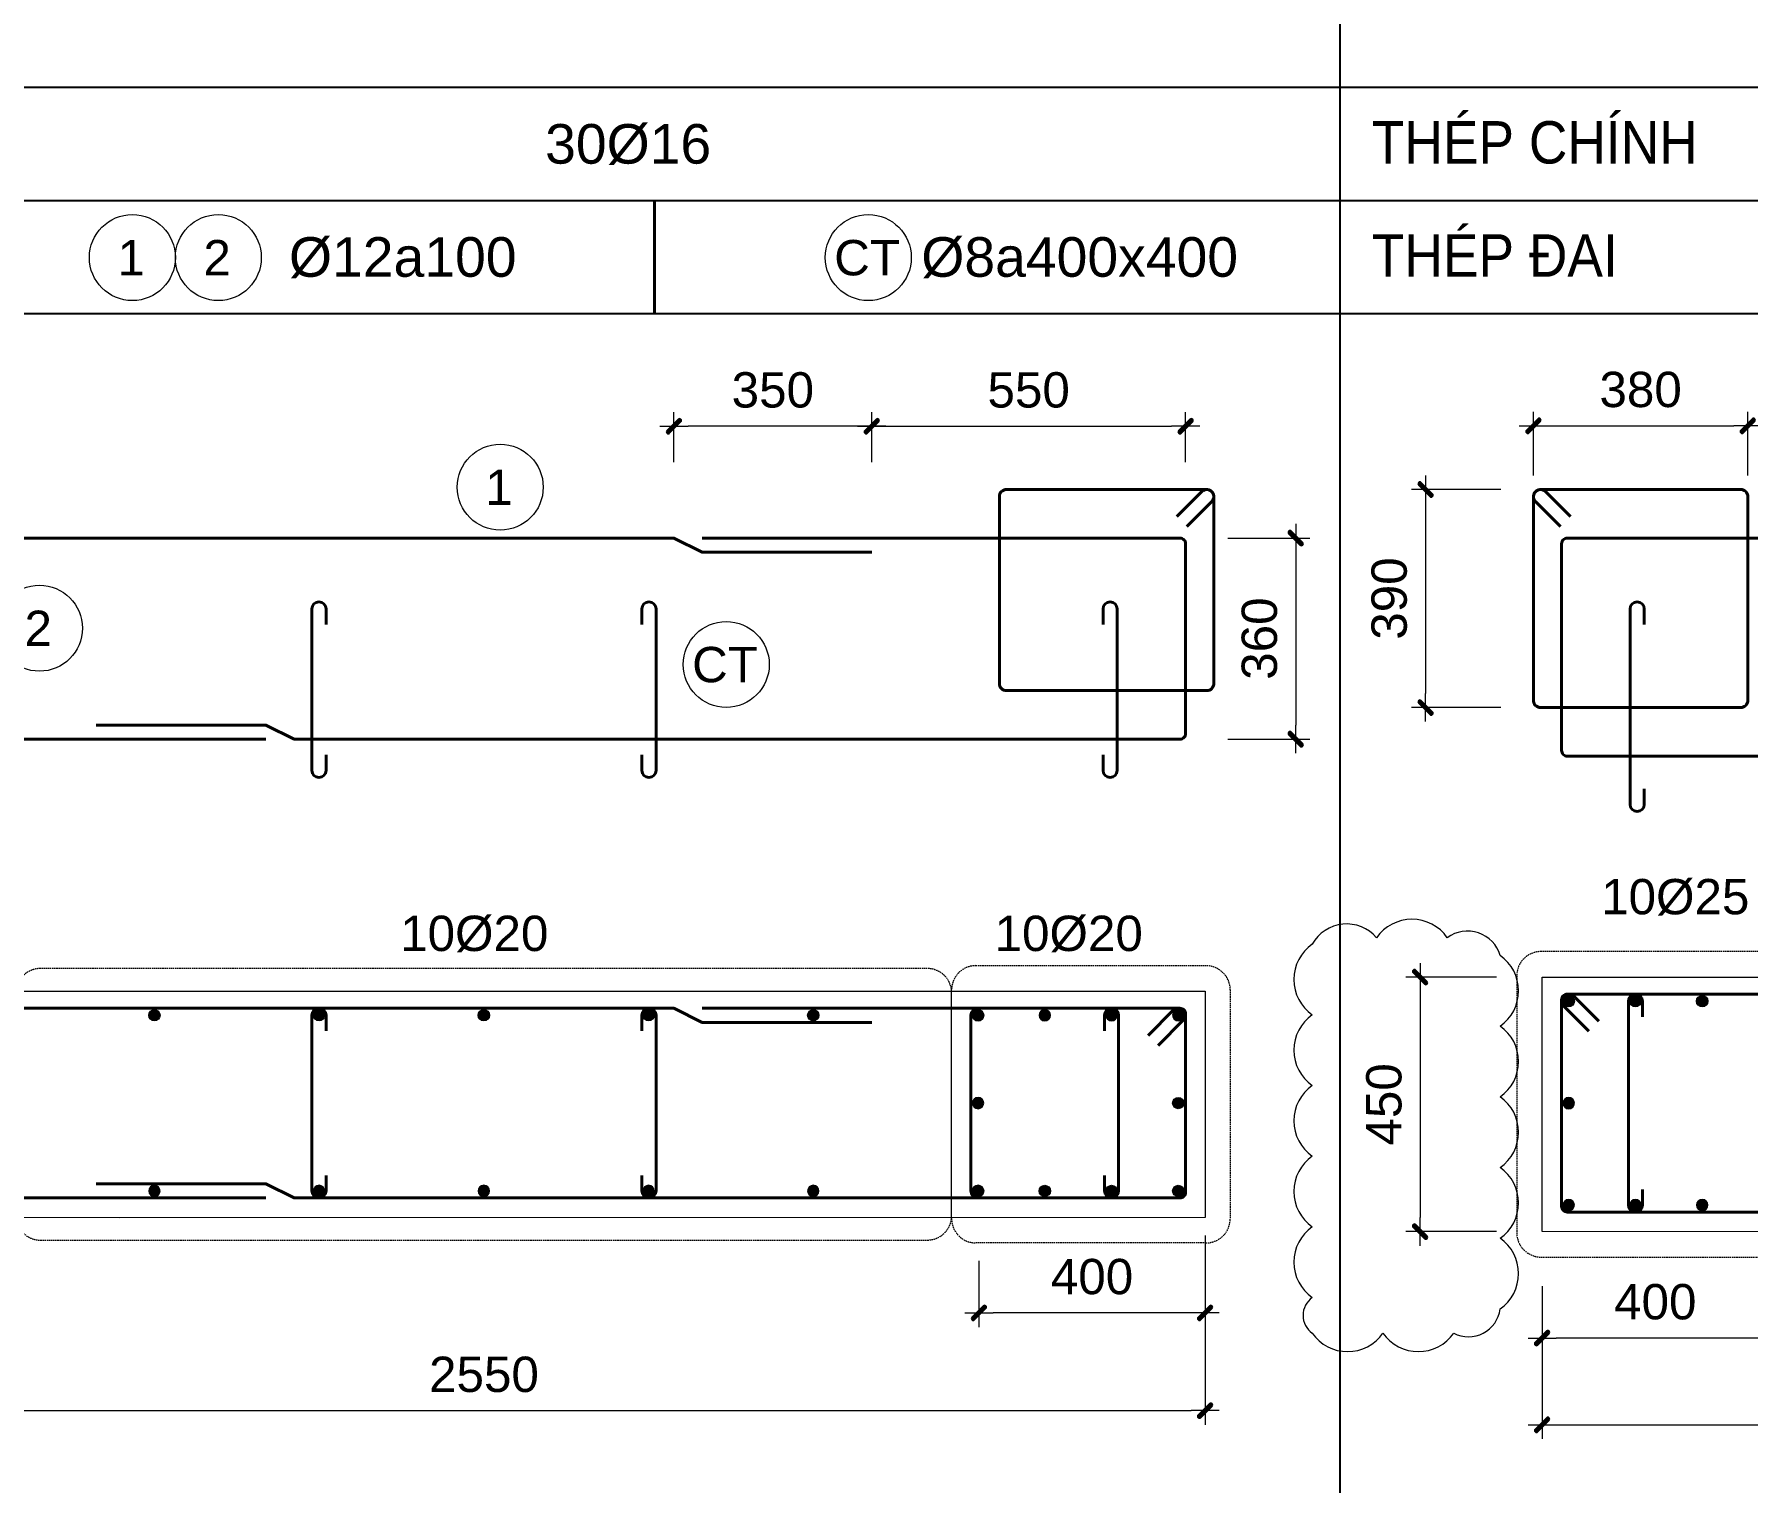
# Model space of a CAD drawing. Header units: millimetres. Extents: x -146909 to 4830753, y -683702 to -336947.
# Drawn here: x 4497931 to 4500960, y -443016 to -440455 of the extents above; entities that cross this region are included whole.
import ezdxf
from ezdxf.enums import TextEntityAlignment as Align

# ---------------------------------------------------------------- set-up
doc = ezdxf.new("R2010")
doc.units = ezdxf.units.MM
doc.header["$MEASUREMENT"] = 0
doc.linetypes.add('HIDDEN', pattern=[0.375, 0.25, -0.125])
doc.layers.get('0').update_dxf_attribs({"lineweight": 9})
doc.layers.get('Defpoints').update_dxf_attribs({"color": 10, "lineweight": 0})
for name, color, linetype, lineweight in [("'S_General_Cont_1 Thin", 1, 'Continuous', 18), ("'S_General_Text_3_Member name", 3, 'Continuous', 35), ('CDAI', 3, 'Continuous', 40), ('chunho.q', 1, 'Continuous', 13), ('CTHEP', 4, 'Continuous', 50), ('DBAO', 2, 'Continuous', 13), ('DMo', 9, 'HIDDEN', 9), ('KTH', 154, 'Continuous', 9), ('STICK', 1, 'Continuous', 9)]:
    doc.layers.add(name, color=color, linetype=linetype, lineweight=lineweight)
for name, color, linetype in [('DM', 1, 'Continuous'), ('TBL', 1, 'Continuous'), ('TX', 214, 'Continuous')]:
    doc.layers.add(name, color=color, linetype=linetype)
doc.styles.add('arial', font='arial.ttf', dxfattribs={"width": 0.85})
doc.styles.add('TTP-HelCon', font='arial.ttf')
doc.dimstyles.new('TTP-25', dxfattribs={"dimscale": 25, "dimtxt": 2.5, "dimasz": 1, "dimexe": 1, "dimexo": 1, "dimgap": 0.09, "dimtad": 0, "dimdec": 4, "dimrnd": 10, "dimzin": 9, "dimdsep": 46, "dimtxsty": 'TTP-HelCon', "dimblk": 'Stick', "dimcen": 0.09, "dimdle": 1.5, "dimclrd": 256, "dimclre": 256, "dimclrt": 1, "dimadec": 0, "dimazin": 0, "dimtfac": 1, "dimtdec": 4, "dimtmove": 0, "dimatfit": 3, "dimldrblk": 'ARCHTICK', "dimfxl": 1, "dimtvp": 1, "dimtolj": 1, "dimtzin": 0, "dimarcsym": 0})

# ---------------------------------------------------------------- blocks, each defined once
blk = doc.blocks.new('sign of slab')
at = {"layer": "'S_General_Cont_1 Thin"}
blk.add_circle((-10, 0), 475, dxfattribs=at)
at = {"layer": "'S_General_Text_3_Member name", "style": 'arial'}
blk.add_attdef('S', text='', height=250, dxfattribs=at).set_placement((-23, -1), align=Align.MIDDLE_CENTER)
blk = doc.blocks.new('Stick')
at = {"layer": 'STICK'}
h = blk.add_hatch(color=256, dxfattribs=at)
edge = h.paths.add_edge_path()
edge.add_line((0.3, 0.5), (-0.5, -0.3))
edge.add_arc((-0.4, -0.4), 0.141, 135, 315)
edge.add_line((-0.3, -0.5), (0.5, 0.3))
edge.add_arc((0.4, 0.4), 0.141, 315, 495)
blk.add_line((1, 0), (-1, 0), dxfattribs=at)
blk.add_lwpolyline([(0.3, 0.5), (-0.5, -0.3, 1), (-0.3, -0.5), (0.5, 0.3, 1), (0.3, 0.5, 1)], format="xyb", dxfattribs=at)
blk = doc.blocks.new('*D237')
at = {"layer": 'Defpoints', "color": 0, "transparency": 16777216}
for p in [(2550, -6.9), (2150, -51.9), (2150, -168.7)]:
    blk.add_point(p, dxfattribs=at)
at = {"layer": 'KTH', "lineweight": -2, "transparency": 16777216}
for p, q in [((2550, -31.9), (2550, -193.7)), ((2150, -76.9), (2150, -193.7)), ((2525, -168.7), (2175, -168.7))]:
    blk.add_line(p, q, dxfattribs=at)
at = {"layer": 'KTH', "lineweight": -2, "transparency": 16777216, "xscale": 25, "yscale": 25, "zscale": 25, "rotation": 180}
blk.add_blockref('Stick', (2150, -168.7), dxfattribs=at)
at = {"layer": 'KTH', "lineweight": -2, "transparency": 16777216, "xscale": 25, "yscale": 25, "zscale": 25}
blk.add_blockref('Stick', (2550, -168.7), dxfattribs=at)
at = {"layer": 'KTH', "color": 1, "transparency": 16777216, "insert": (2350, -104.9), "char_height": 62.5, "attachment_point": 5, "style": 'TTP-HelCon'}
blk.add_mtext('\\A1;400', dxfattribs=at)
blk = doc.blocks.new('_ArchTick')
at = {"color": 0, "linetype": 'ByBlock', "const_width": 0.15}
blk.add_lwpolyline([(-0.5, -0.5), (0.5, 0.5)], dxfattribs=at)
blk = doc.blocks.new('*D238')
at = {"layer": 'Defpoints', "color": 0, "transparency": 16777216}
for p in [(2550, -112.8), (0, -135.3), (2550, -341.6)]:
    blk.add_point(p, dxfattribs=at)
at = {"layer": 'KTH', "lineweight": -2, "transparency": 16777216}
for p, q in [((2550, -137.8), (2550, -366.6)), ((0, -160.3), (0, -366.6)), ((25, -341.6), (2525, -341.6))]:
    blk.add_line(p, q, dxfattribs=at)
at = {"layer": 'KTH', "lineweight": -2, "transparency": 16777216, "xscale": 25, "yscale": 25, "zscale": 25, "rotation": 180}
blk.add_blockref('Stick', (0, -341.6), dxfattribs=at)
at = {"layer": 'KTH', "lineweight": -2, "transparency": 16777216, "xscale": 25, "yscale": 25, "zscale": 25}
blk.add_blockref('Stick', (2550, -341.6), dxfattribs=at)
at = {"layer": 'KTH', "color": 1, "transparency": 16777216, "insert": (1275, -277.8), "char_height": 62.5, "attachment_point": 5, "style": 'TTP-HelCon'}
blk.add_mtext('\\A1;2550', dxfattribs=at)
blk = doc.blocks.new('*U209')
at = {"layer": 'CTHEP', "ltscale": 0.02, "const_width": 10}
blk.add_lwpolyline([(0, 5, -1), (0, -5, -1)], format="xyb", close=True, dxfattribs=at)
at = {"layer": 'Defpoints', "color": 1}
blk.add_circle((0, 0), 10, dxfattribs=at)
blk = doc.blocks.new('*U210')
at = {"layer": 'CDAI', "color": 0, "linetype": 'ByBlock', "lineweight": -2, "transparency": 16777216}
for p in [(0, 0), (118, 0), (236, 0), (354, 0)]:
    blk.add_blockref('*U209', p, dxfattribs=at)
blk = doc.blocks.new('*U207')
at = {"layer": 'CTHEP', "ltscale": 0.02, "const_width": 10}
blk.add_lwpolyline([(0, 5, -1), (0, -5, -1)], format="xyb", close=True, dxfattribs=at)
at = {"layer": 'Defpoints', "color": 1}
blk.add_circle((0, 0), 10, dxfattribs=at)
blk = doc.blocks.new('*U208')
at = {"layer": 'CDAI', "color": 0, "linetype": 'ByBlock', "lineweight": -2, "transparency": 16777216}
blk.add_blockref('*U207', (0, 0), dxfattribs=at)
blk = doc.blocks.new('*U211')
at = {"layer": 'CTHEP', "ltscale": 0.02, "const_width": 10}
blk.add_lwpolyline([(0, 5, -1), (0, -5, -1)], format="xyb", close=True, dxfattribs=at)
at = {"layer": 'Defpoints', "color": 1}
blk.add_circle((0, 0), 10, dxfattribs=at)
blk = doc.blocks.new('*U212')
at = {"layer": 'CDAI', "color": 0, "linetype": 'ByBlock', "lineweight": -2, "transparency": 16777216}
for p in [(0, 0), (118, 0), (236, 0), (354, 0)]:
    blk.add_blockref('*U211', p, dxfattribs=at)
blk = doc.blocks.new('*U197')
at = {"layer": 'CTHEP', "ltscale": 0.02, "const_width": 10}
blk.add_lwpolyline([(0, 5, -1), (0, -5, -1)], format="xyb", close=True, dxfattribs=at)
at = {"layer": 'Defpoints', "color": 1}
blk.add_circle((0, 0), 10, dxfattribs=at)
blk = doc.blocks.new('*U198')
at = {"layer": 'CDAI', "color": 0, "linetype": 'ByBlock', "lineweight": -2, "transparency": 16777216}
blk.add_blockref('*U197', (0, 0), dxfattribs=at)
blk = doc.blocks.new('*U193')
at = {"layer": 'CTHEP', "ltscale": 0.02, "const_width": 10}
blk.add_lwpolyline([(0, 5, -1), (0, -5, -1)], format="xyb", close=True, dxfattribs=at)
at = {"layer": 'Defpoints', "color": 1}
blk.add_circle((0, 0), 10, dxfattribs=at)
blk = doc.blocks.new('*U194')
at = {"layer": 'CDAI', "color": 0, "linetype": 'ByBlock', "lineweight": -2, "transparency": 16777216}
for p in [(0, 0), (291.25, 0), (582.5, 0), (873.75, 0), (1165, 0), (1456.25, 0), (1747.5, 0)]:
    blk.add_blockref('*U193', p, dxfattribs=at)
blk = doc.blocks.new('*U195')
at = {"layer": 'CTHEP', "ltscale": 0.02, "const_width": 10}
blk.add_lwpolyline([(0, 5, -1), (0, -5, -1)], format="xyb", close=True, dxfattribs=at)
at = {"layer": 'Defpoints', "color": 1}
blk.add_circle((0, 0), 10, dxfattribs=at)
blk = doc.blocks.new('*U196')
at = {"layer": 'CDAI', "color": 0, "linetype": 'ByBlock', "lineweight": -2, "transparency": 16777216}
for p in [(0, 0), (291.25, 0), (582.5, 0), (873.75, 0), (1165, 0), (1456.25, 0), (1747.5, 0)]:
    blk.add_blockref('*U195', p, dxfattribs=at)
blk = doc.blocks.new('*D240')
at = {"layer": 'Defpoints', "color": 0, "transparency": 16777216}
for p in [(2515.5, 1399.2), (1960.6, 1310.4), (2515.5, 1310.4)]:
    blk.add_point(p, dxfattribs=at)
at = {"layer": 'KTH', "lineweight": -2, "transparency": 16777216}
for p, q in [((1960.6, 1335.4), (1960.6, 1424.2)), ((2515.5, 1335.4), (2515.5, 1424.2)), ((1985.6, 1399.2), (2490.5, 1399.2))]:
    blk.add_line(p, q, dxfattribs=at)
at = {"layer": 'KTH', "lineweight": -2, "transparency": 16777216, "xscale": 25, "yscale": 25, "zscale": 25, "rotation": 180}
blk.add_blockref('Stick', (1960.6, 1399.2), dxfattribs=at)
at = {"layer": 'KTH', "lineweight": -2, "transparency": 16777216, "xscale": 25, "yscale": 25, "zscale": 25}
blk.add_blockref('Stick', (2515.5, 1399.2), dxfattribs=at)
at = {"layer": 'KTH', "color": 1, "transparency": 16777216, "insert": (2238, 1463), "char_height": 62.5, "attachment_point": 5, "style": 'TTP-HelCon'}
blk.add_mtext('\\A1;550', dxfattribs=at)
blk = doc.blocks.new('*D241')
at = {"layer": 'Defpoints', "color": 0, "transparency": 16777216}
for p in [(1610.8, 1399.2), (1610.8, 1310.4), (1960.6, 1310.4)]:
    blk.add_point(p, dxfattribs=at)
at = {"layer": 'KTH', "lineweight": -2, "transparency": 16777216}
for p, q in [((1610.8, 1335.4), (1610.8, 1424.2)), ((1960.6, 1335.4), (1960.6, 1424.2)), ((1935.6, 1399.2), (1635.8, 1399.2))]:
    blk.add_line(p, q, dxfattribs=at)
at = {"layer": 'KTH', "lineweight": -2, "transparency": 16777216, "xscale": 25, "yscale": 25, "zscale": 25, "rotation": 180}
blk.add_blockref('Stick', (1610.8, 1399.2), dxfattribs=at)
at = {"layer": 'KTH', "lineweight": -2, "transparency": 16777216, "xscale": 25, "yscale": 25, "zscale": 25}
blk.add_blockref('Stick', (1960.6, 1399.2), dxfattribs=at)
at = {"layer": 'KTH', "color": 1, "transparency": 16777216, "insert": (1785.7, 1463), "char_height": 62.5, "attachment_point": 5, "style": 'TTP-HelCon'}
blk.add_mtext('\\A1;350', dxfattribs=at)
blk = doc.blocks.new('*D242')
at = {"layer": 'Defpoints', "color": 0, "transparency": 16777216}
for p in [(2565.3, 1201.3), (2565.3, 845.8), (2710.1, 845.8)]:
    blk.add_point(p, dxfattribs=at)
at = {"layer": 'KTH', "lineweight": -2, "transparency": 16777216}
for p, q in [((2590.3, 1201.3), (2735.1, 1201.3)), ((2710.1, 1176.3), (2710.1, 870.8)), ((2590.3, 845.8), (2735.1, 845.8))]:
    blk.add_line(p, q, dxfattribs=at)
at = {"layer": 'KTH', "lineweight": -2, "transparency": 16777216, "xscale": 25, "yscale": 25, "zscale": 25}
for p, rotation in [((2710.1, 1201.3), 90), ((2710.1, 845.8), 270)]:
    blk.add_blockref('Stick', p, dxfattribs=dict(at, rotation=rotation))
at = {"layer": 'KTH', "color": 1, "transparency": 16777216, "insert": (2646.2, 1023.6), "char_height": 62.5, "attachment_point": 5, "rotation": 90, "style": 'TTP-HelCon'}
blk.add_mtext('\\A1;360', dxfattribs=at)
blk = doc.blocks.new('*D116')
at = {"layer": 'Defpoints', "color": 0, "transparency": 16777216}
for p in [(4475169.2, -464851), (4474769.2, -464896), (4474769.2, -465012.8)]:
    blk.add_point(p, dxfattribs=at)
at = {"layer": 'KTH', "lineweight": -2, "transparency": 16777216}
for p, q in [((4475169.2, -464876), (4475169.2, -465037.8)), ((4474769.2, -464921), (4474769.2, -465037.8)), ((4475144.2, -465012.8), (4474794.2, -465012.8))]:
    blk.add_line(p, q, dxfattribs=at)
at = {"layer": 'KTH', "lineweight": -2, "transparency": 16777216, "xscale": 25, "yscale": 25, "zscale": 25, "rotation": 180}
blk.add_blockref('Stick', (4474769.2, -465012.8), dxfattribs=at)
at = {"layer": 'KTH', "lineweight": -2, "transparency": 16777216, "xscale": 25, "yscale": 25, "zscale": 25}
blk.add_blockref('Stick', (4475169.2, -465012.8), dxfattribs=at)
at = {"layer": 'KTH', "color": 1, "transparency": 16777216, "insert": (4474969.2, -464949), "char_height": 62.5, "attachment_point": 5, "style": 'TTP-HelCon'}
blk.add_mtext('\\A1;400', dxfattribs=at)
blk = doc.blocks.new('*D118')
at = {"layer": 'Defpoints', "color": 0, "transparency": 16777216}
for p in [(4474769.2, -464959.9), (4477319.2, -464937.4), (4477319.2, -465166.3)]:
    blk.add_point(p, dxfattribs=at)
at = {"layer": 'KTH', "lineweight": -2, "transparency": 16777216}
for p, q in [((4477319.2, -464962.4), (4477319.2, -465191.3)), ((4474769.2, -464984.9), (4474769.2, -465191.3)), ((4474794.2, -465166.3), (4477294.2, -465166.3))]:
    blk.add_line(p, q, dxfattribs=at)
at = {"layer": 'KTH', "lineweight": -2, "transparency": 16777216, "xscale": 25, "yscale": 25, "zscale": 25, "rotation": 180}
blk.add_blockref('Stick', (4474769.2, -465166.3), dxfattribs=at)
at = {"layer": 'KTH', "lineweight": -2, "transparency": 16777216, "xscale": 25, "yscale": 25, "zscale": 25}
blk.add_blockref('Stick', (4477319.2, -465166.3), dxfattribs=at)
at = {"layer": 'KTH', "color": 1, "transparency": 16777216, "insert": (4476044.2, -465102.5), "char_height": 62.5, "attachment_point": 5, "style": 'TTP-HelCon'}
blk.add_mtext('\\A1;2550', dxfattribs=at)
blk = doc.blocks.new('*D119')
at = {"layer": 'Defpoints', "color": 0, "transparency": 16777216}
for p in [(4474713.4, -464374.7), (4474553.5, -464824.7), (4474713.4, -464824.7)]:
    blk.add_point(p, dxfattribs=at)
at = {"layer": 'KTH', "lineweight": -2, "transparency": 16777216}
for p, q in [((4474688.4, -464374.7), (4474528.5, -464374.7)), ((4474553.5, -464399.7), (4474553.5, -464799.7)), ((4474688.4, -464824.7), (4474528.5, -464824.7))]:
    blk.add_line(p, q, dxfattribs=at)
at = {"layer": 'KTH', "lineweight": -2, "transparency": 16777216, "xscale": 25, "yscale": 25, "zscale": 25}
for p, rotation in [((4474553.5, -464374.7), 90), ((4474553.5, -464824.7), 270)]:
    blk.add_blockref('Stick', p, dxfattribs=dict(at, rotation=rotation))
at = {"layer": 'KTH', "color": 1, "transparency": 16777216, "insert": (4474489.7, -464599.7), "char_height": 62.5, "attachment_point": 5, "rotation": 90, "style": 'TTP-HelCon'}
blk.add_mtext('\\A1;450', dxfattribs=at)
blk = doc.blocks.new('*U122')
at = {"layer": 'CTHEP', "ltscale": 0.02, "const_width": 10}
blk.add_lwpolyline([(0, 5, -1), (0, -5, -1)], format="xyb", close=True, dxfattribs=at)
at = {"layer": 'Defpoints', "color": 1}
blk.add_circle((0, 0), 10, dxfattribs=at)
blk = doc.blocks.new('*U123')
at = {"layer": 'CDAI', "color": 0, "linetype": 'ByBlock', "lineweight": -2, "transparency": 16777216}
for p in [(0, 0), (118, 0), (236, 0), (354, 0)]:
    blk.add_blockref('*U122', p, dxfattribs=at)
blk = doc.blocks.new('*U120')
at = {"layer": 'CTHEP', "ltscale": 0.02, "const_width": 10}
blk.add_lwpolyline([(0, 5, -1), (0, -5, -1)], format="xyb", close=True, dxfattribs=at)
at = {"layer": 'Defpoints', "color": 1}
blk.add_circle((0, 0), 10, dxfattribs=at)
blk = doc.blocks.new('*U121')
at = {"layer": 'CDAI', "color": 0, "linetype": 'ByBlock', "lineweight": -2, "transparency": 16777216}
blk.add_blockref('*U120', (0, 0), dxfattribs=at)
blk = doc.blocks.new('*U124')
at = {"layer": 'CTHEP', "ltscale": 0.02, "const_width": 10}
blk.add_lwpolyline([(0, 5, -1), (0, -5, -1)], format="xyb", close=True, dxfattribs=at)
at = {"layer": 'Defpoints', "color": 1}
blk.add_circle((0, 0), 10, dxfattribs=at)
blk = doc.blocks.new('*U125')
at = {"layer": 'CDAI', "color": 0, "linetype": 'ByBlock', "lineweight": -2, "transparency": 16777216}
for p in [(0, 0), (118, 0), (236, 0), (354, 0)]:
    blk.add_blockref('*U124', p, dxfattribs=at)
blk = doc.blocks.new('*U126')
at = {"layer": 'CTHEP', "ltscale": 0.02, "const_width": 10}
blk.add_lwpolyline([(0, 5, -1), (0, -5, -1)], format="xyb", close=True, dxfattribs=at)
at = {"layer": 'Defpoints', "color": 1}
blk.add_circle((0, 0), 10, dxfattribs=at)
blk = doc.blocks.new('*U127')
at = {"layer": 'CDAI', "color": 0, "linetype": 'ByBlock', "lineweight": -2, "transparency": 16777216}
blk.add_blockref('*U126', (0, 0), dxfattribs=at)
blk = doc.blocks.new('450')
at = {"layer": 'CDAI'}
for points in [[(100.2, -78), (55.8, -33.7, 0.668179), (34.5, -42.5), (34.5, -403, 0.414214), (47, -415.5), (401, -415.5, 0.414214), (413.5, -403), (413.5, -42.5, 0.414214), (401, -30), (47, -30, 0.668179), (38.2, -51.3), (82.5, -95.7)], [(177.5, -70), (177.5, -42.5, 1), (152.5, -42.5), (152.5, -403, 1), (177.5, -403), (177.5, -375.5)]]:
    blk.add_lwpolyline(points, format="xyb", dxfattribs=at)
at = {"layer": 'DMo', "color": 6, "ltscale": 10}
blk.add_lwpolyline([(-44.8, 2.3), (-44.8, -452.1, 0.414214), (-1.8, -495), (404.8, -495, 0.414214), (447.7, -452.1), (447.7, 2.3, 0.414214), (404.8, 45.3), (-1.8, 45.3, 0.414214)], format="xyb", close=True, dxfattribs=at)
at = {"layer": 'CDAI', "color": 214}
blk.add_blockref('*U125', (47, -42.5), dxfattribs=at)
at = {"layer": 'CDAI', "color": 214, "xscale": -1, "rotation": 180}
for name, p in [('*U121', (47, -222.8)), ('*U123', (47, -403))]:
    blk.add_blockref(name, p, dxfattribs=at)
at = {"layer": 'CDAI', "color": 214, "rotation": 180}
blk.add_blockref('*U127', (401, -222.8), dxfattribs=at)
blk = doc.blocks.new('THEP CHINH COT HOANG')
at = {"layer": 'CDAI', "ltscale": 0.02}
for points in [[(1904292.8, 361269.3), (1903448.1, 361269.3, -0.414214), (1903438.1, 361279.3), (1903438.1, 361644.8, -0.414214), (1903448.1, 361654.8), (1905014.4, 361654.8), (1905064.4, 361629.8), (1905364.2, 361629.8)], [(1905064.4, 361654.8), (1905909.1, 361654.8, -0.414214), (1905919.1, 361644.8), (1905919.1, 361279.3, -0.414214), (1905909.1, 361269.3), (1904342.8, 361269.3), (1904292.8, 361294.3), (1903993, 361294.3)]]:
    blk.add_lwpolyline(points, format="xyb", dxfattribs=at)
blk = doc.blocks.new('*D131')
at = {"layer": 'Defpoints', "color": 0, "transparency": 16777216}
for p in [(4474721.3, -463512.4), (4474563, -463897.9), (4474721.3, -463897.9)]:
    blk.add_point(p, dxfattribs=at)
at = {"layer": 'KTH', "lineweight": -2, "transparency": 16777216}
for p, q in [((4474696.3, -463512.4), (4474538, -463512.4)), ((4474563, -463537.4), (4474563, -463872.9)), ((4474696.3, -463897.9), (4474538, -463897.9))]:
    blk.add_line(p, q, dxfattribs=at)
at = {"layer": 'KTH', "lineweight": -2, "transparency": 16777216, "xscale": 25, "yscale": 25, "zscale": 25}
for p, rotation in [((4474563, -463512.4), 90), ((4474563, -463897.9), 270)]:
    blk.add_blockref('Stick', p, dxfattribs=dict(at, rotation=rotation))
at = {"layer": 'KTH', "color": 1, "transparency": 16777216, "insert": (4474499.1, -463705.2), "char_height": 62.5, "attachment_point": 5, "rotation": 90, "style": 'TTP-HelCon'}
blk.add_mtext('\\A1;390', dxfattribs=at)
blk = doc.blocks.new('*D132')
at = {"layer": 'Defpoints', "color": 0, "transparency": 16777216}
for p in [(4475132.8, -463399.8), (4474753.8, -463512.4), (4475132.8, -463512.4)]:
    blk.add_point(p, dxfattribs=at)
at = {"layer": 'KTH', "lineweight": -2, "transparency": 16777216}
for p, q in [((4474753.8, -463487.4), (4474753.8, -463374.8)), ((4475132.8, -463487.4), (4475132.8, -463374.8)), ((4474778.8, -463399.8), (4475107.8, -463399.8))]:
    blk.add_line(p, q, dxfattribs=at)
at = {"layer": 'KTH', "lineweight": -2, "transparency": 16777216, "xscale": 25, "yscale": 25, "zscale": 25, "rotation": 180}
blk.add_blockref('Stick', (4474753.8, -463399.8), dxfattribs=at)
at = {"layer": 'KTH', "lineweight": -2, "transparency": 16777216, "xscale": 25, "yscale": 25, "zscale": 25}
blk.add_blockref('Stick', (4475132.8, -463399.8), dxfattribs=at)
at = {"layer": 'KTH', "color": 1, "transparency": 16777216, "insert": (4474943.3, -463335.9), "char_height": 62.5, "attachment_point": 5, "style": 'TTP-HelCon'}
blk.add_mtext('\\A1;380', dxfattribs=at)
blk = doc.blocks.new('3')
at = {"layer": 'CDAI'}
for points in [[(2499.66432, 1239.26716), (2543.98452, 1283.58735, -0.6681786379), (2565.32335, 1274.74852), (2565.32335, 944.24852, -0.4142135624), (2552.82335, 931.74852), (2198.82335, 931.74852, -0.4142135624), (2186.32335, 944.24852), (2186.32335, 1274.74852, -0.4142135624), (2198.82335, 1287.24852), (2552.82335, 1287.24852, -0.6681786379), (2561.66219, 1265.90969), (2517.34199, 1221.58949)], [(995.83333, 1048.52278), (995.83333, 1076.02278, 1), (970.83333, 1076.02278), (970.83333, 790.52278, 1), (995.83333, 790.52278), (995.83333, 818.02278)], [(1554.16667, 1048.52278), (1554.16667, 1076.02278, -1), (1579.16667, 1076.02278), (1579.16667, 790.52278, -1), (1554.16667, 790.52278), (1554.16667, 818.02278)], [(2369.5, 1048.52278), (2369.5, 1076.02278, -1), (2394.5, 1076.02278), (2394.5, 790.52278, -1), (2369.5, 790.52278), (2369.5, 818.02278)], [(995.83333, 330), (995.83333, 357.5, 1), (970.83333, 357.5), (970.83333, 47, 1), (995.83333, 47), (995.83333, 74.5)], [(1554.16667, 330), (1554.16667, 357.5, -1), (1579.16667, 357.5), (1579.16667, 47, -1), (1554.16667, 47), (1554.16667, 74.5)], [(2449.34097, 322.01864), (2493.66117, 366.33883, -0.6681786379), (2515, 357.5), (2515, 47, -0.4142135624), (2502.5, 34.5), (2148.5, 34.5, -0.4142135624), (2136, 47), (2136, 357.5, -0.4142135624), (2148.5, 370), (2502.5, 370, -0.6681786379), (2511.33883, 348.66117), (2467.01864, 304.34097)], [(2372, 330), (2372, 357.5, -1), (2397, 357.5), (2397, 47, -1), (2372, 47), (2372, 74.5)]]:
    blk.add_lwpolyline(points, format="xyb", dxfattribs=at)
at = {"layer": 'CDAI', "ltscale": 0.02}
for points in [[(889.16858, 845.8025), (44.5, 845.8025, -0.4142135624), (34.5, 855.8025), (34.5, 1191.3025, -0.4142135624), (44.5, 1201.3025), (1610.83142, 1201.3025), (1660.83142, 1176.3025), (1960.56728, 1176.3025)], [(1660.83142, 1201.3025), (2505.5, 1201.3025, -0.4142135624), (2515.5, 1191.3025), (2515.5, 855.8025, -0.4142135624), (2505.5, 845.8025), (939.16858, 845.8025), (889.16858, 870.8025), (589.43272, 870.8025)], [(889.16858, 34.5), (44.5, 34.5, -0.4142135624), (34.5, 44.5), (34.5, 360, -0.4142135624), (44.5, 370), (1610.83142, 370), (1660.83142, 345), (1960.56728, 345)], [(1660.83142, 370), (2505.5, 370, -0.4142135624), (2515.5, 360), (2515.5, 44.5, -0.4142135624), (2505.5, 34.5), (939.16858, 34.5), (889.16858, 59.5), (589.43272, 59.5)]]:
    blk.add_lwpolyline(points, format="xyb", dxfattribs=at)
at = {"layer": 'DBAO'}
blk.add_lwpolyline([(630, -0.54015), (0, 0), (0, 400), (2550, 400), (2550, 0.01296), (630.00864, -0.54015)], dxfattribs=at)
at = {"layer": 'DMo', "color": 6, "ltscale": 10}
for points in [[(447.72729, 397.34146), (447.72729, 2.94483, 0.4142135624), (490.66695, -39.99483), (2058.83305, -39.99483, 0.4142135624), (2101.77271, 2.94483), (2101.77271, 397.34146, 0.4142135624), (2058.83305, 440.28113), (490.66695, 440.28113, 0.4142135624)], [(2594.27995, 402.34146), (2594.27995, -2.05517, -0.4142135624), (2551.34029, -44.99483), (2144.71237, -44.99483, -0.4142135624), (2101.77271, -2.05517), (2101.77271, 402.34146, -0.4142135624), (2144.71237, 445.28113), (2551.34029, 445.28113, -0.4142135624)]]:
    blk.add_lwpolyline(points, format="xyb", close=True, dxfattribs=at)
ref = blk.add_blockref('sign of slab', (1305.34819, 1291.36122), dxfattribs=dict(xscale=0.16, yscale=0.16, zscale=0.16))
ref.add_attrib('S', '1', dxfattribs={"layer": 'DM', "height": 62.5, "style": 'arial'}).set_placement((1301.59417, 1291.20433), align=Align.MIDDLE_CENTER)
ref = blk.add_blockref('sign of slab', (490.70834, 1041.94457), dxfattribs=dict(xscale=0.16, yscale=0.16, zscale=0.16))
ref.add_attrib('S', '2', dxfattribs={"layer": 'DM', "height": 62.5, "style": 'arial'}).set_placement((486.95432, 1041.78768), align=Align.MIDDLE_CENTER)
ref = blk.add_blockref('sign of slab', (1704.92411, 977.83674), dxfattribs=dict(xscale=0.16, yscale=0.16, zscale=0.16))
ref.add_attrib('S', 'CT', dxfattribs={"layer": 'DM', "height": 62.5, "style": 'arial'}).set_placement((1701.1701, 977.67985), align=Align.MIDDLE_CENTER)
at = {"layer": 'CDAI', "color": 214}
blk.add_blockref('*U194', (401, 357.5), dxfattribs=at)
at = {"layer": 'CDAI', "color": 214, "xscale": -1}
blk.add_blockref('*U212', (2502.5, 357.5), dxfattribs=at)
at = {"layer": 'CDAI', "color": 214, "xscale": -1, "rotation": 180}
for name, p in [('*U198', (2148.5, 202.25)), ('*U196', (401, 47))]:
    blk.add_blockref(name, p, dxfattribs=at)
at = {"layer": 'CDAI', "color": 214, "rotation": 180}
for name, p in [('*U208', (2502.5, 202.25)), ('*U210', (2502.5, 47))]:
    blk.add_blockref(name, p, dxfattribs=at)
at = {"layer": 'KTH'}
dim = blk.add_linear_dim(base=(1610.83142, 1399.17993), p1=(1960.56728, 1310.38038), p2=(1610.83142, 1310.38038), dimstyle='TTP-25', override={"dimtmove": 1}, dxfattribs=at)
dim.commit()
dim.dimension.update_dxf_attribs({"geometry": '*D241', "text_midpoint": (1785.69935, 1463.04418)})
for base, p1, p2, picture, middle in [((2515.5, 1399.17993), (1960.56728, 1310.38038), (2515.5, 1310.38038), '*D240', (2238.03364, 1463.00155)), ((2550, -341.61887), (0, -135.27002), (2550, -112.77002), '*D238', (1275, -277.79724))]:
    dim = blk.add_linear_dim(base=base, p1=p1, p2=p2, dimstyle='TTP-25', dxfattribs=at)
    dim.commit()
    dim.dimension.update_dxf_attribs({"geometry": picture, "text_midpoint": middle})
for base, p1, p2, angle, picture, middle in [((2710.07933, 845.8025), (2565.32335, 1201.3025), (2565.32335, 845.8025), 90, '*D242', (2646.21507, 1023.5525)), ((2150, -168.67515), (2550, -6.8649), (2150, -51.8649), 180, '*D237', (2350, -104.85353))]:
    dim = blk.add_linear_dim(base=base, p1=p1, p2=p2, angle=angle, dimstyle='TTP-25', dxfattribs=at)
    dim.commit()
    dim.dimension.update_dxf_attribs({"geometry": picture, "text_midpoint": middle})
blk = doc.blocks.new('4')
at = {"layer": 'CDAI'}
for points in [[(50.33568, 1264.26716), (6.01548, 1308.58735, 0.6681786379), (-15.32335, 1299.74852), (-15.32335, 939.24852, 0.4142135624), (-2.82335, 926.74852), (351.17665, 926.74852, 0.4142135624), (363.67665, 939.24852), (363.67665, 1299.74852, 0.4142135624), (351.17665, 1312.24852), (-2.82335, 1312.24852, 0.6681786379), (-11.66219, 1290.90969), (32.65801, 1246.58949)], [(180.5, 1073.52278), (180.5, 1101.02278, 1), (155.5, 1101.02278), (155.5, 755.52278, 1), (180.5, 755.52278), (180.5, 783.02278)]]:
    blk.add_lwpolyline(points, format="xyb", dxfattribs=at)
at = {"layer": 'DBAO'}
blk.add_lwpolyline([(630, -0.54015), (0, 0), (0, 450), (2550, 450), (2550, 0.01296), (630.00864, -0.54015)], dxfattribs=at)
at = {"layer": 'CDAI'}
for p in [(-1903403.61598, -360428.47443), (-1903403.61598, -361234.77693)]:
    blk.add_blockref('THEP CHINH COT HOANG', p, dxfattribs=at)
at = {"layer": 'CDAI', "color": 214}
blk.add_blockref('450', (0, 450), dxfattribs=at)
at = {"layer": 'KTH'}
dim = blk.add_linear_dim(base=(363.67665, 1424.87965), p1=(-15.32335, 1312.24852), p2=(363.67665, 1312.24852), dimstyle='TTP-25', override={"dimtmove": 1}, dxfattribs=at)
dim.commit()
dim.dimension.update_dxf_attribs({"geometry": '*D132', "text_midpoint": (174.17665, 1488.74391), "insert": (-4474769.17264, 464824.66018)})
dim = blk.add_linear_dim(base=(-206.18719, 926.74852), p1=(-47.85721, 1312.24852), p2=(-47.85721, 926.74852), angle=90, dimstyle='TTP-25', override={"dimtmove": 1}, dxfattribs=at)
dim.commit()
dim.dimension.update_dxf_attribs({"geometry": '*D131', "text_midpoint": (-270.05145, 1119.49852), "insert": (-4474769.17264, 464824.66018)})
for base, p1, p2, angle, picture, middle in [((-215.68719, 0.00033), (-55.77995, 450), (-55.77995, 0.00033), 90, '*D119', (-279.50882, 225.00017)), ((0, -188.13564), (400, -26.32539), (0, -71.32539), 180, '*D116', (200, -124.31402))]:
    dim = blk.add_linear_dim(base=base, p1=p1, p2=p2, angle=angle, dimstyle='TTP-25', dxfattribs=at)
    dim.commit()
    dim.dimension.update_dxf_attribs({"geometry": picture, "text_midpoint": middle, "insert": (-4474769.17264, 464824.66018)})
dim = blk.add_linear_dim(base=(2550, -341.61887), p1=(0, -135.27002), p2=(2550, -112.77002), dimstyle='TTP-25', dxfattribs=at)
dim.commit()
dim.dimension.update_dxf_attribs({"geometry": '*D118', "text_midpoint": (1275, -277.79724), "insert": (-4474769.17264, 464824.66018)})

msp = doc.modelspace()

# ---------------------------------------------------------------- linework, layer by layer
at = {"layer": 'CDAI', "color": 214}
msp.add_line((4499027.29843, -440748.4954), (4499027.29843, -440948.4954), dxfattribs=at)
at = {"layer": 'Defpoints'}
msp.add_lwpolyline([(4500190.38917, -442751.53079, 0.52056705), (4500315.38917, -442751.53079, 0.52056705), (4500440.38917, -442751.53079, 0.52056705), (4500522.57431, -442708.71593, 0.52056705), (4500522.57431, -442583.71593, 0.52056705), (4500522.57431, -442458.71593, 0.52056705), (4500522.57431, -442333.71593, 0.52056705), (4500522.57431, -442208.71593, 0.52056705), (4500522.57431, -442083.71593, 0.52056705), (4500429.0875, -442052.20274, 0.52056705), (4500304.0875, -442052.20274, 0.52056705), (4500190.38917, -442063.50441, 0.52056705), (4500190.38917, -442188.50441, 0.52056705), (4500190.38917, -442313.50441, 0.52056705), (4500190.38917, -442438.50441, 0.52056705), (4500190.38917, -442563.50441, 0.52056705), (4500190.38917, -442688.50441, 0.52056705)], format="xyb", close=True, dxfattribs=at)
at = {"layer": 'TBL'}
for p, q in [((4500239.3781, -435893.12992), (4500239.3781, -446803.86087)), ((4490802.11768, -440548.4954), (4503385.13157, -440548.4954)), ((4489802.11768, -440948.4954), (4503385.13157, -440948.4954))]:
    msp.add_line(p, q, dxfattribs=at)
at = {"layer": 'TBL', "color": 8}
msp.add_line((4490802.11768, -440748.4954), (4503385.13157, -440748.4954), dxfattribs=at)

# ---------------------------------------------------------------- block references
ref = msp.add_blockref('sign of slab', (4498105.99961, -440849.5915), dxfattribs=dict(xscale=0.16, yscale=0.16, zscale=0.16))
ref.add_attrib('S', '1', dxfattribs={"layer": 'DM', "height": 62.5, "style": 'arial'}).set_placement((4498102.24559, -440849.7484), align=Align.MIDDLE_CENTER)
ref = msp.add_blockref('sign of slab', (4498257.96519, -440849.5915), dxfattribs=dict(xscale=0.16, yscale=0.16, zscale=0.16))
ref.add_attrib('S', '2', dxfattribs={"layer": 'DM', "height": 62.5, "style": 'arial'}).set_placement((4498254.21118, -440849.7484), align=Align.MIDDLE_CENTER)
ref = msp.add_blockref('sign of slab', (4499407.06055, -440849.5915), dxfattribs=dict(xscale=0.16, yscale=0.16, zscale=0.16))
ref.add_attrib('S', 'CT', dxfattribs={"layer": 'DM', "height": 62.5, "style": 'arial'}).set_placement((4499403.30653, -440849.7484), align=Align.MIDDLE_CENTER)
at = {"layer": 'KTH'}
for name, p in [('3', (4497450.99239, -442546.93028)), ('4', (4500596.74587, -442571.93028))]:
    msp.add_blockref(name, p, dxfattribs=at)

# ---------------------------------------------------------------- texts
at = {"layer": 'chunho.q', "color": 1, "style": 'arial'}
for s, p in [('10%%C25', (4500701.03833, -442010.88822)), ('10%%C20', (4498577.80145, -442075.76477)), ('10%%C20', (4499628.7204, -442075.76477))]:
    msp.add_text(s, height=62.5, dxfattribs=at).set_placement(p)
at = {"layer": 'TX', "color": 2, "style": 'arial', "width": 0.9}
for s, p in [('THÉP CHÍNH', (4500295.63689, -440645.81102)), ('THÉP ĐAI', (4500295.63689, -440845.81102))]:
    msp.add_text(s, height=75, dxfattribs=at).set_placement(p, align=Align.MIDDLE_LEFT)
at = {"layer": 'TX', "color": 2, "style": 'arial'}
for s, p in [('30%%C16', (4498980.89746, -440648.4954)), ('%%C12a100', (4498582.47642, -440848.4954)), ('%%C8a400x400', (4499779.18543, -440848.4954))]:
    msp.add_text(s, height=70, dxfattribs=at).set_placement(p, align=Align.MIDDLE_CENTER)

doc.saveas('drawing.dxf')
